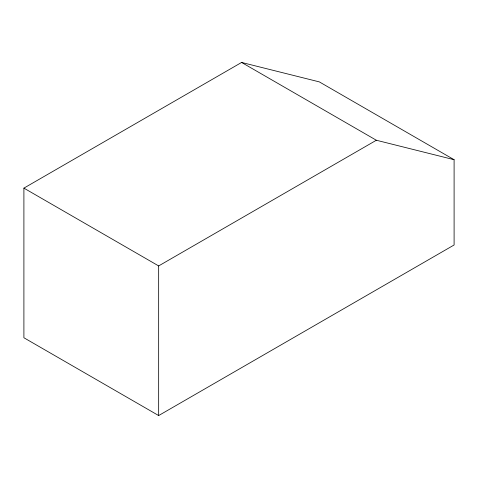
<?xml version="1.0" encoding="UTF-8"?>
<svg xmlns="http://www.w3.org/2000/svg" width="478" height="478" viewBox="0 0 478 478"><rect width="100%" height="100%" fill="white"/><g stroke="black" fill="none" stroke-linecap="round" stroke-linejoin="round"><path stroke-width="0.72" d="M23.9 188.129L241.593 62.445L319.34 81.893L454.1 159.7L454.1 244.987L158.66 415.555L23.9 337.755L23.9 188.129L158.66 265.929L376.353 140.245L454.1 159.7M241.593 62.445L376.353 140.245M158.66 265.929L158.66 415.555"/></g></svg>
